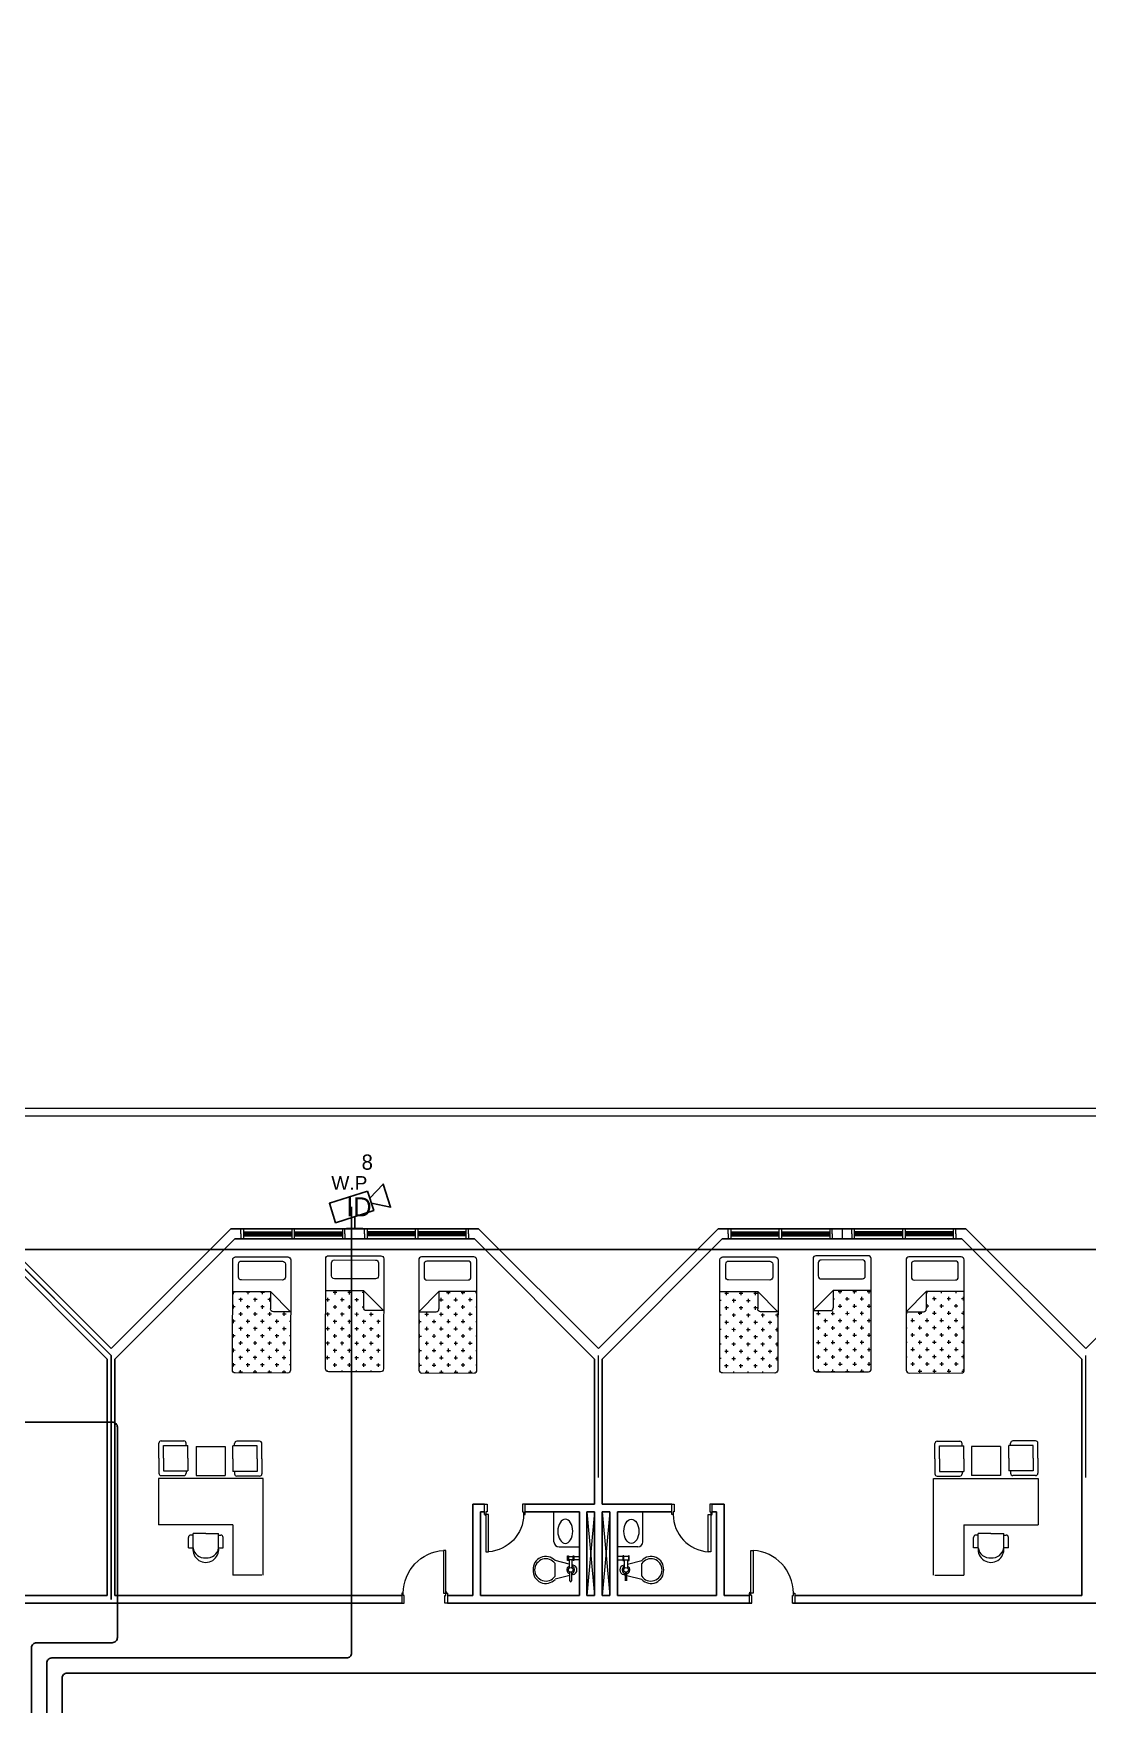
# Model space of a CAD drawing. Extents: x -59 to 582, y -1177 to 100.
# Drawn here: x 415.87 to 436.64, y -20.7 to 12.21 of the extents above; entities that cross this region are included whole.
import ezdxf

# ---------------------------------------------------------------- set-up
doc = ezdxf.new("R2010")
doc.units = 0
doc.header["$LTSCALE"] = 0.15
for name, color, linetype in [('0 CCTV', 252, 'Continuous'), ('0 sockets', 252, 'Continuous'), ('bound', 252, 'Continuous'), ('CCTV', 4, 'Continuous')]:
    doc.layers.add(name, color=color, linetype=linetype)
for name, color, linetype, lineweight in [('anal', 252, 'Continuous', 20), ('DOOR', 252, 'Continuous', 20), ('E-LT-CKT-NM', 7, 'Continuous', 30), ('FUR', 252, 'Continuous', 9), ('wall', 252, 'Continuous', 30)]:
    doc.layers.add(name, color=color, linetype=linetype, lineweight=lineweight)
doc.styles.add('Arial_3', font='arial.ttf', dxfattribs={"height": 2.345885})
doc.styles.add('SDC-TEXT-ARB', font='sdc-arb.shx')

# ---------------------------------------------------------------- blocks, each defined once
blk = doc.blocks.new('A$C48FC3568')
at = {"layer": 'FUR'}
h = blk.add_hatch(dxfattribs=at)
h.set_pattern_fill('CROSS', color=256, scale=0.5, style=0)
h.set_pattern_definition([(0, (-34.60875, 58.23435), (0.125, -0.125), [0.0625, -0.1875]), (270, (-34.5775, 58.2656), (-0.125, -0.125), [0.0625, -0.1875])])
h.paths.add_polyline_path([(1.055, 0.703), (1.055, 1), (0.05, 1, 0.414214), (0, 0.95), (0, 0.05, 0.414214), (0.05, 0), (1.402, 0), (1.402, 0.653), (1.105, 0.653, -0.414214)])
for p, q in [((0, 0.95), (0, 0.05)), ((1.95, 1), (0.05, 1)), ((1.402, 0.653), (1.055, 1)), ((1.055, 1), (1.055, 0.703)), ((1.877, 0.909), (1.652, 0.909)), ((2, 0.05), (2, 0.95)), ((1.402, 0.653), (1.105, 0.653)), ((1.402, 0), (1.402, 0.653)), ((1.602, 0.859), (1.602, 0.15)), ((1.927, 0.15), (1.927, 0.859)), ((1.652, 0.1), (1.877, 0.1)), ((0.05, 0), (1.95, 0))]:
    blk.add_line(p, q, dxfattribs=at)
for centre, start, end in [((0.05, 0.95), 90, 180), ((1.652, 0.859), 90, 180), ((1.877, 0.859), 360, 90), ((1.95, 0.95), 360, 90), ((1.105, 0.703), 180, 270), ((0.05, 0.05), 180, 270), ((1.652, 0.15), 180, 270), ((1.877, 0.15), 270, 0), ((1.95, 0.05), 270, 360)]:
    blk.add_arc(centre, 0.05, start, end, dxfattribs=at)
blk = doc.blocks.new('D90')
at = {"layer": 'DOOR'}
for points in [[(0.03, 0.2), (0.03, 1.04), (0.078, 1.04), (0.078, 0.2)], [(0.03, 0.2), (0, 0.2), (0, 0), (0.05, 0), (0.05, 0.15), (0.03, 0.15)], [(0.87, 0.2), (0.9, 0.2), (0.9, 0), (0.85, 0), (0.85, 0.15), (0.87, 0.15)]]:
    blk.add_lwpolyline(points, close=True, dxfattribs=at)
blk.add_circle((0.02, 0.21), 0.01, dxfattribs=at)
blk.add_arc((0.025, 0.197), 0.845, 0.2218, 86.3889, dxfattribs=at)
blk = doc.blocks.new('D80')
at = {"layer": 'DOOR'}
for points in [[(0.03, 0.2), (0.03, 0.94), (0.078, 0.94), (0.078, 0.2)], [(0.03, 0.2), (0, 0.2), (0, 0), (0.05, 0), (0.05, 0.15), (0.03, 0.15)], [(0.77, 0.2), (0.8, 0.2), (0.8, 0), (0.75, 0), (0.75, 0.15), (0.77, 0.15)]]:
    blk.add_lwpolyline(points, close=True, dxfattribs=at)
blk.add_circle((0.02, 0.21), 0.01, dxfattribs=at)
blk.add_arc((0.03, 0.2), 0.74, 0, 86.2769, dxfattribs=at)
blk = doc.blocks.new('ARCH')
at = {"layer": 'anal'}
for p, q in [((5.325, 379.875), (43.725, 379.875)), ((5.475, 379.725), (43.875, 379.725)), ((19.958, 377.4), (19.958, 377.5)), ((20.008, 377.5), (20.008, 377.3)), ((20.958, 377.5), (20.958, 377.3)), ((21.008, 377.5), (21.008, 377.3)), ((21.958, 377.5), (21.958, 377.3)), ((22.008, 377.4), (22.008, 377.5)), ((22.392, 377.4), (22.392, 377.5)), ((22.442, 377.5), (22.442, 377.3)), ((23.392, 377.5), (23.392, 377.3)), ((23.442, 377.5), (23.442, 377.3)), ((24.392, 377.5), (24.392, 377.3)), ((24.442, 377.4), (24.442, 377.5)), ((29.558, 377.4), (29.558, 377.5)), ((29.608, 377.5), (29.608, 377.3)), ((30.558, 377.5), (30.558, 377.3)), ((30.608, 377.5), (30.608, 377.3)), ((31.558, 377.5), (31.558, 377.3)), ((31.608, 377.4), (31.608, 377.5)), ((31.608, 377.5), (31.992, 377.5)), ((31.8, 377.5), (31.8, 377.3)), ((31.992, 377.4), (31.992, 377.5)), ((32.042, 377.5), (32.042, 377.3)), ((32.992, 377.5), (32.992, 377.3)), ((33.042, 377.5), (33.042, 377.3)), ((33.992, 377.5), (33.992, 377.3)), ((34.042, 377.4), (34.042, 377.5)), ((17.4, 375), (15, 377.4)), ((15, 377.4), (17.4, 375)), ((19.958, 377.4), (19.958, 377.3)), ((20.008, 377.44), (20.958, 377.44)), ((20.008, 377.415), (20.958, 377.415)), ((20.008, 377.4), (20.008, 377.3)), ((20.008, 377.385), (20.958, 377.385)), ((20.008, 377.36), (20.958, 377.36)), ((21.008, 377.44), (21.958, 377.44)), ((21.008, 377.415), (21.958, 377.415)), ((21.008, 377.385), (21.958, 377.385)), ((21.008, 377.36), (21.958, 377.36)), ((21.958, 377.4), (21.958, 377.3)), ((22.008, 377.4), (22.008, 377.3)), ((22.392, 377.4), (22.392, 377.3)), ((23.392, 377.44), (22.442, 377.44)), ((23.392, 377.415), (22.442, 377.415)), ((22.442, 377.4), (22.442, 377.3)), ((23.392, 377.385), (22.442, 377.385)), ((23.392, 377.36), (22.442, 377.36)), ((24.392, 377.44), (23.442, 377.44)), ((24.392, 377.415), (23.442, 377.415)), ((24.392, 377.385), (23.442, 377.385)), ((24.392, 377.36), (23.442, 377.36)), ((24.392, 377.4), (24.392, 377.3)), ((24.442, 377.4), (24.442, 377.3)), ((29.558, 377.4), (29.558, 377.3)), ((29.608, 377.44), (30.558, 377.44)), ((29.608, 377.415), (30.558, 377.415)), ((29.608, 377.4), (29.608, 377.3)), ((29.608, 377.385), (30.558, 377.385)), ((29.608, 377.36), (30.558, 377.36)), ((30.608, 377.44), (31.558, 377.44)), ((30.608, 377.415), (31.558, 377.415)), ((30.608, 377.385), (31.558, 377.385)), ((30.608, 377.36), (31.558, 377.36)), ((31.558, 377.4), (31.558, 377.3)), ((31.608, 377.4), (31.608, 377.3)), ((31.992, 377.4), (31.992, 377.3)), ((32.992, 377.44), (32.042, 377.44)), ((32.992, 377.415), (32.042, 377.415)), ((32.042, 377.4), (32.042, 377.3)), ((32.992, 377.385), (32.042, 377.385)), ((32.992, 377.36), (32.042, 377.36)), ((33.992, 377.44), (33.042, 377.44)), ((33.992, 377.415), (33.042, 377.415)), ((33.992, 377.385), (33.042, 377.385)), ((33.992, 377.36), (33.042, 377.36)), ((33.992, 377.4), (33.992, 377.3)), ((34.042, 377.4), (34.042, 377.3)), ((17.4, 372.6), (17.4, 375)), ((17.4, 372.6), (17.4, 375)), ((17.4, 372.6), (17.4, 375)), ((17.4, 372.6), (17.4, 375)), ((17.4, 372.6), (17.4, 375)), ((17.4, 372.6), (17.4, 375)), ((17.4, 372.6), (17.4, 375)), ((17.4, 372.6), (17.4, 375)), ((17.4, 372.6), (17.4, 375)), ((17.4, 372.6), (17.4, 375)), ((17.4, 372.6), (17.4, 375)), ((17.4, 372.6), (17.4, 375)), ((17.4, 372.6), (17.4, 375)), ((17.4, 372.6), (17.4, 375)), ((17.4, 372.6), (17.4, 375)), ((17.4, 372.6), (17.4, 375)), ((17.4, 372.6), (17.4, 375)), ((17.4, 372.6), (17.4, 375)), ((17.4, 370.2), (17.4, 375)), ((17.4, 375), (17.4, 370.2)), ((27, 372.6), (27, 375)), ((27, 372.6), (27, 375)), ((27, 372.6), (27, 375)), ((27, 372.6), (27, 375)), ((27, 372.6), (27, 375)), ((27, 372.6), (27, 375)), ((27, 372.6), (27, 375)), ((27, 372.6), (27, 375)), ((27, 372.6), (27, 375)), ((27, 372.6), (27, 375)), ((27, 372.6), (27, 375)), ((27, 372.6), (27, 375)), ((27, 372.6), (27, 375)), ((27, 372.6), (27, 375)), ((27, 372.6), (27, 375)), ((27, 372.6), (27, 375)), ((27, 372.6), (27, 375)), ((27, 372.6), (27, 375)), ((36.6, 372.6), (36.6, 375)), ((36.6, 372.6), (36.6, 375)), ((36.6, 372.6), (36.6, 375)), ((36.6, 372.6), (36.6, 375)), ((36.6, 372.6), (36.6, 375)), ((36.6, 372.6), (36.6, 375)), ((36.6, 372.6), (36.6, 375)), ((36.6, 372.6), (36.6, 375)), ((36.6, 372.6), (36.6, 375)), ((36.6, 372.6), (36.6, 375)), ((36.6, 372.6), (36.6, 375)), ((36.6, 372.6), (36.6, 375)), ((36.6, 372.6), (36.6, 375)), ((36.6, 372.6), (36.6, 375)), ((36.6, 372.6), (36.6, 375)), ((36.6, 372.6), (36.6, 375)), ((36.6, 372.6), (36.6, 375)), ((36.6, 372.6), (36.6, 375)), ((26.775, 371.925), (26.925, 370.275)), ((26.925, 371.925), (26.775, 370.275)), ((27.075, 371.925), (27.225, 370.275)), ((27.225, 371.925), (27.075, 370.275))]:
    blk.add_line(p, q, dxfattribs=at)
at = {"layer": 'bound', "color": 2}
blk.add_lwpolyline([(91.902, 377.348), (94.426, 377.348), (94.426, 312.722), (-14.994, 312.722), (-14.994, 377.09), (94.639, 377.09)], dxfattribs=at)
at = {"layer": 'FUR'}
for p, q in [((18.341, 372.98), (18.341, 373.277)), ((18.387, 373.323), (18.833, 373.323)), ((18.433, 373.232), (18.913, 373.232)), ((18.433, 372.98), (18.433, 373.232)), ((18.878, 373.232), (18.878, 373.277)), ((18.913, 372.98), (18.913, 373.232)), ((19.078, 373.211), (19.649, 373.211)), ((19.078, 373.211), (19.078, 372.64)), ((19.649, 373.211), (19.649, 372.64)), ((19.799, 372.971), (19.799, 373.222)), ((20.279, 373.222), (19.799, 373.222)), ((19.834, 373.222), (19.834, 373.268)), ((20.325, 373.313), (19.879, 373.313)), ((20.279, 372.971), (20.279, 373.222)), ((20.371, 372.971), (20.371, 373.268)), ((33.629, 372.971), (33.629, 373.268)), ((33.675, 373.313), (34.121, 373.313)), ((33.721, 373.222), (34.201, 373.222)), ((33.721, 372.971), (33.721, 373.222)), ((34.166, 373.222), (34.166, 373.268)), ((34.201, 372.971), (34.201, 373.222)), ((34.922, 373.211), (34.351, 373.211)), ((34.351, 373.211), (34.351, 372.64)), ((34.922, 373.211), (34.922, 372.64)), ((35.567, 373.232), (35.087, 373.232)), ((35.087, 372.98), (35.087, 373.232)), ((35.122, 373.232), (35.122, 373.277)), ((35.613, 373.323), (35.167, 373.323)), ((35.567, 372.98), (35.567, 373.232)), ((35.659, 372.98), (35.659, 373.277)), ((18.341, 372.98), (18.341, 372.683)), ((18.433, 372.98), (18.433, 372.729)), ((18.913, 372.98), (18.913, 372.729)), ((19.799, 372.971), (19.799, 372.719)), ((20.279, 372.971), (20.279, 372.719)), ((20.371, 372.971), (20.371, 372.673)), ((33.629, 372.971), (33.629, 372.673)), ((33.721, 372.971), (33.721, 372.719)), ((34.201, 372.971), (34.201, 372.719)), ((35.087, 372.98), (35.087, 372.729)), ((35.567, 372.98), (35.567, 372.729)), ((35.659, 372.98), (35.659, 372.683)), ((20.395, 372.579), (18.337, 372.579)), ((18.337, 372.579), (18.337, 371.665)), ((18.387, 372.637), (18.833, 372.637)), ((18.433, 372.729), (18.913, 372.729)), ((18.878, 372.729), (18.878, 372.683)), ((19.078, 372.64), (19.649, 372.64)), ((20.279, 372.719), (19.799, 372.719)), ((19.834, 372.719), (19.834, 372.673)), ((20.325, 372.628), (19.879, 372.628)), ((20.395, 370.674), (20.395, 372.579)), ((33.605, 372.579), (35.663, 372.579)), ((33.605, 370.674), (33.605, 372.579)), ((33.675, 372.628), (34.121, 372.628)), ((33.721, 372.719), (34.201, 372.719)), ((34.166, 372.719), (34.166, 372.673)), ((34.922, 372.64), (34.351, 372.64)), ((35.567, 372.729), (35.087, 372.729)), ((35.122, 372.729), (35.122, 372.683)), ((35.613, 372.637), (35.167, 372.637)), ((35.663, 372.579), (35.663, 371.665)), ((26.125, 371.335), (26.125, 371.925)), ((27.875, 371.335), (27.875, 371.925)), ((19.799, 371.665), (18.337, 371.665)), ((19.799, 371.665), (19.799, 370.674)), ((34.201, 371.665), (35.663, 371.665)), ((34.201, 371.665), (34.201, 370.674)), ((18.923, 371.216), (18.923, 371.42)), ((19.015, 371.466), (18.969, 371.466)), ((19.266, 371.5), (19.015, 371.5)), ((19.015, 371.216), (19.015, 371.5)), ((19.266, 371.5), (19.518, 371.5)), ((19.518, 371.216), (19.518, 371.5)), ((19.518, 371.466), (19.563, 371.466)), ((19.609, 371.216), (19.609, 371.42)), ((26.225, 371.235), (26.625, 371.235)), ((27.775, 371.235), (27.375, 371.235)), ((34.391, 371.216), (34.391, 371.42)), ((34.482, 371.466), (34.437, 371.466)), ((34.734, 371.5), (34.482, 371.5)), ((34.482, 371.216), (34.482, 371.5)), ((34.734, 371.5), (34.985, 371.5)), ((34.985, 371.216), (34.985, 371.5)), ((34.985, 371.466), (35.031, 371.466)), ((35.077, 371.216), (35.077, 371.42)), ((18.923, 371.216), (19.015, 371.216)), ((19.518, 371.216), (19.609, 371.216)), ((26.424, 370.893), (26.146, 370.965)), ((26.146, 370.657), (26.146, 370.904)), ((26.393, 371.058), (26.409, 371.058)), ((26.393, 370.965), (26.393, 371.058)), ((26.409, 370.965), (26.393, 370.965)), ((26.409, 371.058), (26.409, 370.965)), ((26.409, 371.043), (26.501, 371.043)), ((26.501, 370.981), (26.409, 370.981)), ((26.424, 370.981), (26.424, 370.815)), ((26.486, 370.814), (26.486, 370.981)), ((26.501, 371.058), (26.517, 371.058)), ((26.501, 370.965), (26.501, 371.058)), ((26.517, 370.965), (26.501, 370.965)), ((26.517, 371.058), (26.517, 370.965)), ((26.517, 371.043), (26.625, 371.043)), ((26.625, 370.981), (26.517, 370.981)), ((27.483, 371.043), (27.375, 371.043)), ((27.375, 370.981), (27.483, 370.981)), ((27.483, 371.058), (27.483, 370.965)), ((27.499, 371.058), (27.483, 371.058)), ((27.483, 370.965), (27.499, 370.965)), ((27.499, 370.965), (27.499, 371.058)), ((27.591, 371.043), (27.499, 371.043)), ((27.499, 370.981), (27.591, 370.981)), ((27.514, 370.814), (27.514, 370.981)), ((27.576, 370.981), (27.576, 370.815)), ((27.576, 370.893), (27.854, 370.965)), ((27.607, 371.058), (27.591, 371.058)), ((27.591, 371.058), (27.591, 370.965)), ((27.591, 370.965), (27.607, 370.965)), ((27.607, 370.965), (27.607, 371.058)), ((27.854, 370.657), (27.854, 370.904)), ((34.482, 371.216), (34.391, 371.216)), ((35.077, 371.216), (34.985, 371.216)), ((20.371, 370.674), (19.799, 370.674)), ((26.439, 370.671), (26.146, 370.595)), ((26.44, 370.564), (26.44, 370.737)), ((26.501, 370.687), (26.47, 370.679)), ((26.471, 370.737), (26.471, 370.564)), ((26.501, 370.873), (26.486, 370.877)), ((27.499, 370.873), (27.514, 370.877)), ((27.499, 370.687), (27.53, 370.679)), ((27.529, 370.737), (27.529, 370.564)), ((27.56, 370.564), (27.56, 370.737)), ((27.561, 370.671), (27.854, 370.595)), ((33.629, 370.674), (34.201, 370.674))]:
    blk.add_line(p, q, dxfattribs=at)
for centre in [(26.455, 370.78), (27.545, 370.78)]:
    blk.add_circle(centre, 0.0463, dxfattribs=at)
for centre, radius, start, end in [((18.387, 373.277), 0.0457, 90, 180), ((18.833, 373.277), 0.0457, 360, 90), ((19.879, 373.268), 0.0457, 90, 180), ((20.325, 373.268), 0.0457, 0, 90), ((33.675, 373.268), 0.0457, 90, 180), ((34.121, 373.268), 0.0457, 360, 90), ((35.167, 373.277), 0.0457, 90, 180), ((35.613, 373.277), 0.0457, 0, 90), ((18.387, 372.683), 0.0457, 180, 270), ((18.833, 372.683), 0.0457, 270, 360), ((19.879, 372.673), 0.0457, 180, 270), ((20.325, 372.673), 0.0457, 270, 0), ((33.675, 372.673), 0.0457, 180, 270), ((34.121, 372.673), 0.0457, 270, 360), ((35.167, 372.683), 0.0457, 180, 270), ((35.613, 372.683), 0.0457, 270, 0), ((18.969, 371.42), 0.0457, 90, 180), ((19.563, 371.42), 0.0457, 0, 90), ((26.225, 371.335), 0.1, 180, 270), ((27.775, 371.335), 0.1, 270, 360), ((34.437, 371.42), 0.0457, 90, 180), ((35.031, 371.42), 0.0457, 0, 90), ((19.266, 371.182), 0.254, 172.4334, 7.5666), ((19.238, 371.244), 0.225, 187.1177, 277.1177), ((19.294, 371.244), 0.225, 262.8823, 352.8823), ((25.963, 370.795), 0.25, 43.0172, 183.38), ((25.965, 370.779), 0.22, 34.5054, 179.7), ((28.037, 370.795), 0.25, 356.62, 136.9828), ((28.035, 370.779), 0.22, 0.3, 145.4946), ((34.734, 371.182), 0.254, 172.4334, 7.5666), ((34.706, 371.244), 0.225, 187.1177, 277.1177), ((34.762, 371.244), 0.225, 262.8823, 352.8823), ((25.963, 370.765), 0.25, 176.62, 316.9828), ((25.965, 370.781), 0.22, 180.3, 325.4946), ((26.455, 370.78), 0.0772, 113.4137, 258.1237), ((26.455, 370.78), 0.0772, 281.423, 67.1495), ((26.484, 370.78), 0.0942, 280.3889, 79.6111), ((27.516, 370.78), 0.0942, 100.3889, 259.6111), ((27.545, 370.78), 0.0772, 112.8505, 258.577), ((27.545, 370.78), 0.0772, 281.8763, 66.5863), ((28.037, 370.765), 0.25, 223.0172, 3.38), ((28.035, 370.781), 0.22, 214.5054, 359.7), ((26.455, 370.564), 0.0154, 180, 360)]:
    blk.add_arc(centre, radius, start, end, dxfattribs=at)
at = {"layer": 'FUR', "extrusion": (0, 0, -1)}
blk.add_ellipse((26.349, 371.541), major_axis=(0, 0.238), ratio=0.619046, start_param=3.141593, end_param=9.424778, dxfattribs=at)
at = {"layer": 'FUR'}
blk.add_ellipse((27.651, 371.541), major_axis=(0, 0.238), ratio=0.619046, start_param=3.141593, end_param=9.424778, dxfattribs=at)
at = {"layer": 'wall'}
for p, q in [((15.041, 377.5), (17.4, 375.141)), ((17.4, 375.141), (19.759, 377.5)), ((19.759, 377.5), (24.641, 377.5)), ((24.641, 377.5), (27, 375.141)), ((27, 375.141), (29.359, 377.5)), ((29.359, 377.5), (34.241, 377.5)), ((34.241, 377.5), (36.6, 375.141)), ((36.6, 375.141), (38.959, 377.5)), ((14.959, 377.3), (17.325, 374.934)), ((17.475, 374.934), (19.841, 377.3)), ((19.841, 377.3), (24.559, 377.3)), ((24.559, 377.3), (26.925, 374.934)), ((27.075, 374.934), (29.441, 377.3)), ((29.441, 377.3), (34.159, 377.3)), ((34.159, 377.3), (36.525, 374.934)), ((17.325, 374.934), (17.325, 370.275)), ((17.475, 374.934), (17.475, 370.275)), ((26.925, 374.934), (26.925, 372.075)), ((27.075, 374.934), (27.075, 372.075)), ((36.525, 374.934), (36.525, 370.275)), ((24.525, 372.075), (24.525, 370.275)), ((24.756, 372.075), (24.525, 372.075)), ((24.675, 371.925), (24.675, 370.275)), ((24.756, 371.925), (24.675, 371.925)), ((26.925, 372.075), (25.556, 372.075)), ((26.625, 371.925), (25.556, 371.925)), ((26.925, 372.075), (26.625, 372.075)), ((26.625, 371.925), (26.625, 370.275)), ((26.775, 371.925), (26.775, 370.275)), ((26.925, 371.925), (26.775, 371.925)), ((26.925, 371.925), (26.925, 370.275)), ((27.375, 372.075), (27.075, 372.075)), ((27.075, 372.075), (28.444, 372.075)), ((27.225, 371.925), (27.075, 371.925)), ((27.075, 371.925), (27.075, 370.275)), ((27.225, 370.275), (27.225, 371.925)), ((27.375, 370.275), (27.375, 371.925)), ((27.375, 371.925), (28.444, 371.925)), ((29.244, 372.075), (29.475, 372.075)), ((29.244, 371.925), (29.325, 371.925)), ((29.325, 371.925), (29.325, 370.275)), ((29.475, 372.075), (29.475, 370.275)), ((17.325, 370.275), (14.925, 370.275)), ((23.127, 370.275), (17.475, 370.275)), ((24.525, 370.275), (24.027, 370.275)), ((26.625, 370.275), (24.675, 370.275)), ((26.925, 370.275), (26.775, 370.275)), ((27.225, 370.275), (27.075, 370.275)), ((29.325, 370.275), (27.375, 370.275)), ((29.973, 370.275), (29.475, 370.275)), ((35.127, 370.275), (30.873, 370.275)), ((36.525, 370.275), (35.082, 370.275)), ((17.4, 370.125), (15.075, 370.125)), ((23.127, 370.125), (17.325, 370.125)), ((29.973, 370.125), (24.027, 370.125)), ((30.023, 370.125), (27.075, 370.125)), ((35.127, 370.125), (30.823, 370.125)), ((39.927, 370.125), (30.873, 370.125))]:
    blk.add_line(p, q, dxfattribs=at)
at = {"layer": 'DOOR', "xscale": -1, "rotation": 180}
blk.add_blockref('D80', (24.756, 372.075), dxfattribs=at)
at = {"layer": 'DOOR', "rotation": 179.9999999999999}
blk.add_blockref('D80', (29.244, 372.075), dxfattribs=at)
at = {"layer": 'DOOR', "xscale": -1}
blk.add_blockref('D90', (24.027, 370.125), dxfattribs=at)
at = {"layer": 'DOOR'}
blk.add_blockref('D90', (29.973, 370.125), dxfattribs=at)
at = {"layer": 'FUR'}
for p, xscale, yscale, zscale, rotation in [((19.791, 374.66), -1.142857142856969, 1.142857142856997, 1.142857142856983, 269.8740982340422), ((21.624, 374.683), -1.142857142856969, 1.142857142856997, 1.142857142856983, 269.8740982340422), ((24.609, 374.66), 1.142857142856969, 1.142857142856969, 1.142857142856969, 90.12590176595786), ((29.391, 374.66), -1.142857142856969, 1.142857142856997, 1.142857142856983, 269.8740982340422), ((32.376, 374.683), 1.142857142856969, 1.142857142856969, 1.142857142856969, 90.12590176595786), ((34.209, 374.66), 1.142857142856969, 1.142857142856969, 1.142857142856969, 90.12590176595786)]:
    blk.add_blockref('A$C48FC3568', p, dxfattribs=dict(at, xscale=xscale, yscale=yscale, zscale=zscale, rotation=rotation))
blk = doc.blocks.new('f4')
at = {"layer": 'CCTV'}
for p, q in [((94444, 51688), (94167, 51688)), ((94306, 51895), (94306, 51688))]:
    blk.add_line(p, q, dxfattribs=at)
at = {"layer": 'CCTV', "flags": 128}
blk.add_lwpolyline([(94528, 52333), (93870, 52123), (93977, 51790), (94634, 52000)], close=True, dxfattribs=at)
blk.add_lwpolyline([(94595, 52123), (94921, 52055), (94794, 52454), (94567, 52210)], dxfattribs=at)
at = {"layer": 'CCTV', "color": 7, "lineweight": 15, "insert": (93904, 52590), "char_height": 234.6, "width": 738.13, "attachment_point": 1, "line_spacing_factor": 0.941778, "style": 'Arial_3'}
blk.add_mtext('W.P', dxfattribs=at)
at = {"layer": 'E-LT-CKT-NM', "style": 'SDC-TEXT-ARB'}
blk.add_attdef('ID', (94159, 51899), '', height=326, dxfattribs=at)
blk = doc.blocks.new('AS')
at = {"layer": 'E-LT-CKT-NM', "xscale": 0.001146844099872414, "yscale": 0.001146844099872414, "zscale": 0.001146844099872414}
blk.add_blockref('f4', (-108.093, -59.706), dxfattribs=at).add_auto_attribs({'ID': 'ID'})
blk = doc.blocks.new('EE')
at = {"layer": '0 sockets'}
h = blk.add_hatch(color=6, dxfattribs=at)
h.dxf.hatch_style = 1
h.paths.add_polyline_path([(582.394, 81.841), (-59.115, 81.841), (-59.115, -114.582), (582.394, -114.582)])
h.paths.add_polyline_path([(577.394, 76.841), (577.394, -109.582), (-54.115, -109.582), (-54.115, 76.841)], flags=16)
h.paths.add_polyline_path([(408.026, -15.139, -1), (406.517, -15.139, -1)], flags=0)
h.paths.add_polyline_path([(457.783, -31.119, 0.414214), (457.683, -31.019), (444.311, -31.019, 0.414214), (444.211, -31.119), (444.211, -48.447), (415.834, -48.447), (415.834, -19.483), (417.425, -19.483, 0.414214), (417.525, -19.383), (417.525, -15.239, 0.414214), (417.425, -15.139), (407.274, -15.139), (407.271, -15.893), (407.271, -15.139), (417.525, -15.139), (417.525, -19.483), (415.934, -19.483, 0.414214), (415.834, -19.583), (415.834, -48.347, 0.414214), (415.934, -48.447), (444.111, -48.447, 0.414214), (444.211, -48.347), (444.211, -31.019), (457.783, -31.019)], flags=0)
h.paths.add_polyline_path([(244.611, -46.068), (244.611, -46.014), (244.523, -46.014, -0.279526)], flags=0)
h.paths.add_polyline_path([(404.69, 26.947), (525.035, 26.947), (525.035, 46.285), (404.69, 46.285)], flags=8)
h.paths.add_polyline_path([(202.644, 24.078), (289.319, 24.078), (289.319, 38.411), (202.644, 38.411)], flags=8)
h.paths.add_polyline_path([(30.92, 26.429), (112.59, 26.429), (112.59, 40.761), (30.92, 40.761)], flags=8)
h.paths.add_polyline_path([(441.881, -10.206), (442.216, -10.206), (442.216, -9.756), (441.881, -9.756)], flags=8)
h.paths.add_polyline_path([(422.272, -10.246), (422.622, -10.246), (422.622, -9.796), (422.272, -9.796)], flags=8)
h.paths.add_polyline_path([(406.509, -14.41), (406.859, -14.41), (406.859, -13.96), (406.509, -13.96)], flags=8)
h.paths.add_polyline_path([(406.21, -35.713), (406.546, -35.713), (406.546, -35.263), (406.21, -35.263)], flags=8)
h.paths.add_polyline_path([(422.841, -60.607), (423.191, -60.607), (423.191, -60.157), (422.841, -60.157)], flags=8)
h.paths.add_polyline_path([(442.391, -60.84), (442.755, -60.84), (442.755, -60.39), (442.391, -60.39)], flags=8)
h.paths.add_polyline_path([(456.844, -54.1), (457.194, -54.1), (457.194, -53.65), (456.844, -53.65)], flags=8)
h.paths.add_polyline_path([(470.858, -50.81), (471.208, -50.81), (471.208, -50.36), (470.858, -50.36)], flags=8)
h.paths.add_polyline_path([(490.123, -50.756), (490.345, -50.756), (490.345, -50.306), (490.123, -50.306)], flags=8)
h.paths.add_polyline_path([(225.509, -20.343), (226.134, -20.343), (226.134, -20.118), (225.509, -20.118)], flags=8)
h.paths.add_polyline_path([(233.7, -19.938), (234.325, -19.938), (234.325, -19.713), (233.7, -19.713)], flags=8)
h.paths.add_polyline_path([(241.875, -19.552), (242.5, -19.552), (242.5, -19.327), (241.875, -19.327)], flags=8)
h.paths.add_polyline_path([(245.171, -24.632), (245.796, -24.632), (245.796, -24.407), (245.171, -24.407)], flags=8)
h.paths.add_polyline_path([(247.813, -19.255), (248.438, -19.255), (248.438, -19.03), (247.813, -19.03)], flags=8)
h.paths.add_polyline_path([(249.648, -13.387), (250.273, -13.387), (250.273, -13.162), (249.648, -13.162)], flags=8)
h.paths.add_polyline_path([(257.323, -15.794), (257.948, -15.794), (257.948, -15.569), (257.323, -15.569)], flags=8)
h.paths.add_polyline_path([(257.582, -13.183), (258.157, -13.183), (258.157, -12.958), (257.582, -12.958)], flags=8)
h.paths.add_polyline_path([(264.064, -13.101), (264.664, -13.101), (264.664, -12.876), (264.064, -12.876)], flags=8)
h.paths.add_polyline_path([(288.789, -40.902), (289.364, -40.902), (289.364, -40.677), (288.789, -40.677)], flags=8)
h.paths.add_polyline_path([(280.687, -41.005), (281.262, -41.005), (281.262, -40.78), (280.687, -40.78)], flags=8)
h.paths.add_polyline_path([(270.864, -40.875), (271.439, -40.875), (271.439, -40.65), (270.864, -40.65)], flags=8)
h.paths.add_polyline_path([(261.434, -40.771), (262.009, -40.771), (262.009, -40.546), (261.434, -40.546)], flags=8)
h.paths.add_polyline_path([(254.764, -40.853), (255.339, -40.853), (255.339, -40.628), (254.764, -40.628)], flags=8)
h.paths.add_polyline_path([(247.008, -40.845), (247.583, -40.845), (247.583, -40.62), (247.008, -40.62)], flags=8)
h.paths.add_polyline_path([(245.852, -36.479), (246.427, -36.479), (246.427, -36.254), (245.852, -36.254)], flags=8)
h.paths.add_polyline_path([(243.934, -41.639), (244.509, -41.639), (244.509, -41.414), (243.934, -41.414)], flags=8)
h.paths.add_polyline_path([(245.534, -46.587), (246.059, -46.587), (246.059, -46.362), (245.534, -46.362)], flags=8)
h.paths.add_polyline_path([(245.361, -51.832), (245.911, -51.832), (245.911, -51.607), (245.361, -51.607)], flags=8)
h.paths.add_polyline_path([(239.721, -52.272), (240.321, -52.272), (240.321, -52.047), (239.721, -52.047)], flags=8)
h.paths.add_polyline_path([(232.069, -52.917), (232.669, -52.917), (232.669, -52.692), (232.069, -52.692)], flags=8)
h.paths.add_polyline_path([(225.559, -53.646), (226.159, -53.646), (226.159, -53.421), (225.559, -53.421)], flags=8)
h.paths.add_polyline_path([(227.614, -48.128), (228.214, -48.128), (228.214, -47.903), (227.614, -47.903)], flags=8)
h.paths.add_polyline_path([(219.528, -49.489), (220.128, -49.489), (220.128, -49.264), (219.528, -49.264)], flags=8)
h.paths.add_polyline_path([(217.77, -44.284), (218.37, -44.284), (218.37, -44.059), (217.77, -44.059)], flags=8)
h.paths.add_polyline_path([(216.443, -34.713), (217.043, -34.713), (217.043, -34.488), (216.443, -34.488)], flags=8)
h.paths.add_polyline_path([(216.799, -27.091), (217.399, -27.091), (217.399, -26.866), (216.799, -26.866)], flags=8)
h.paths.add_polyline_path([(216.729, -21.755), (217.279, -21.755), (217.279, -21.53), (216.729, -21.53)], flags=8)
h.paths.add_polyline_path([(84.862, -42.445), (85.387, -42.445), (85.387, -42.22), (84.862, -42.22)], flags=8)
h.paths.add_polyline_path([(82.46, -48.761), (83.01, -48.761), (83.01, -48.536), (82.46, -48.536)], flags=8)
h.paths.add_polyline_path([(78.417, -48.71), (78.942, -48.71), (78.942, -48.485), (78.417, -48.485)], flags=8)
h.paths.add_polyline_path([(75.547, -42.452), (76.072, -42.452), (76.072, -42.227), (75.547, -42.227)], flags=8)
h.paths.add_polyline_path([(74.019, -42.418), (74.544, -42.418), (74.544, -42.193), (74.019, -42.193)], flags=8)
h.paths.add_polyline_path([(72.86, -48.761), (73.385, -48.761), (73.385, -48.536), (72.86, -48.536)], flags=8)
h.paths.add_polyline_path([(68.651, -48.707), (69.176, -48.707), (69.176, -48.482), (68.651, -48.482)], flags=8)
h.paths.add_polyline_path([(69.271, -42.456), (69.796, -42.456), (69.796, -42.231), (69.271, -42.231)], flags=8)
h.paths.add_polyline_path([(65.66, -42.443), (66.185, -42.443), (66.185, -42.218), (65.66, -42.218)], flags=8)
h.paths.add_polyline_path([(63.354, -48.708), (63.879, -48.708), (63.879, -48.483), (63.354, -48.483)], flags=8)
h.paths.add_polyline_path([(58.957, -48.718), (59.432, -48.718), (59.432, -48.493), (58.957, -48.493)], flags=8)
h.paths.add_polyline_path([(56.584, -43.041), (57.084, -43.041), (57.084, -42.816), (56.584, -42.816)], flags=8)
h.paths.add_polyline_path([(55.215, -39.312), (55.765, -39.312), (55.765, -39.087), (55.215, -39.087)], flags=8)
h.paths.add_polyline_path([(47.25, -39.118), (47.8, -39.118), (47.8, -38.893), (47.25, -38.893)], flags=8)
h.paths.add_polyline_path([(36.681, -56.177), (37.231, -56.177), (37.231, -55.952), (36.681, -55.952)], flags=8)
h.paths.add_polyline_path([(28.093, -56.08), (28.643, -56.08), (28.643, -55.855), (28.093, -55.855)], flags=8)
h.paths.add_polyline_path([(11.224, -49.617), (11.774, -49.617), (11.774, -49.392), (11.224, -49.392)], flags=8)
h.paths.add_polyline_path([(15.154, -39.272), (15.704, -39.272), (15.704, -39.047), (15.154, -39.047)], flags=8)
h.paths.add_polyline_path([(15.215, -30.394), (15.765, -30.394), (15.765, -30.169), (15.215, -30.169)], flags=8)
h.paths.add_polyline_path([(12.584, -22.24), (13.134, -22.24), (13.134, -22.015), (12.584, -22.015)], flags=8)
h.paths.add_polyline_path([(13.44, -29.574), (13.94, -29.574), (13.94, -29.349), (13.44, -29.349)], flags=8)

msp = doc.modelspace()

# ---------------------------------------------------------------- linework, layer by layer
at = {"layer": '0 sockets', "color": 2}
for points in [[(458.083, -35.101), (458.083, -30.819, 0.414214), (457.983, -30.719), (444.011, -30.719, 0.414214), (443.911, -30.819), (443.911, -48.047, -0.414214), (443.811, -48.147), (416.234, -48.147, -0.414214), (416.134, -48.047), (416.134, -19.883, -0.414214), (416.234, -19.783), (422.039, -19.783, 0.414214), (422.139, -19.683), (422.139, -10.901)], [(458.383, -35.101), (458.383, -30.519, 0.414214), (458.283, -30.419), (443.711, -30.419, 0.414214), (443.611, -30.519), (443.611, -47.747, -0.414214), (443.511, -47.847), (416.534, -47.847, -0.414214), (416.434, -47.747), (416.434, -20.183, -0.414214), (416.534, -20.083), (441.125, -20.083, 0.414214), (441.225, -19.983), (441.225, -11.001, -0.414214), (441.325, -10.901), (441.339, -10.901)], [(457.783, -35.101), (457.783, -31.119, 0.414214), (457.683, -31.019), (444.311, -31.019, 0.414214), (444.211, -31.119), (444.211, -48.347, -0.414214), (444.111, -48.447), (415.934, -48.447, -0.414214), (415.834, -48.347), (415.834, -19.583, -0.414214), (415.934, -19.483), (417.425, -19.483, 0.414214), (417.525, -19.383), (417.525, -15.239, 0.414214), (417.425, -15.139), (407.271, -15.139)]]:
    msp.add_lwpolyline(points, format="xyb", dxfattribs=at)

# ---------------------------------------------------------------- block references
at = {"layer": '0 CCTV', "color": 3}
msp.add_blockref('AS', (422.139, -10.901), dxfattribs=at)
at = {"layer": '0 sockets', "color": 3}
for name, p in [('EE', (0, 0)), ('ARCH', (400, -388.83))]:
    msp.add_blockref(name, p, dxfattribs=at)

# ---------------------------------------------------------------- texts
at = {"layer": '0 sockets', "color": 6, "insert": (422.447, -10.021), "char_height": 0.3, "width": 0.202, "attachment_point": 5, "style": 'SDC-TEXT-ARB'}
msp.add_mtext('8', dxfattribs=at)

doc.saveas('drawing.dxf')
